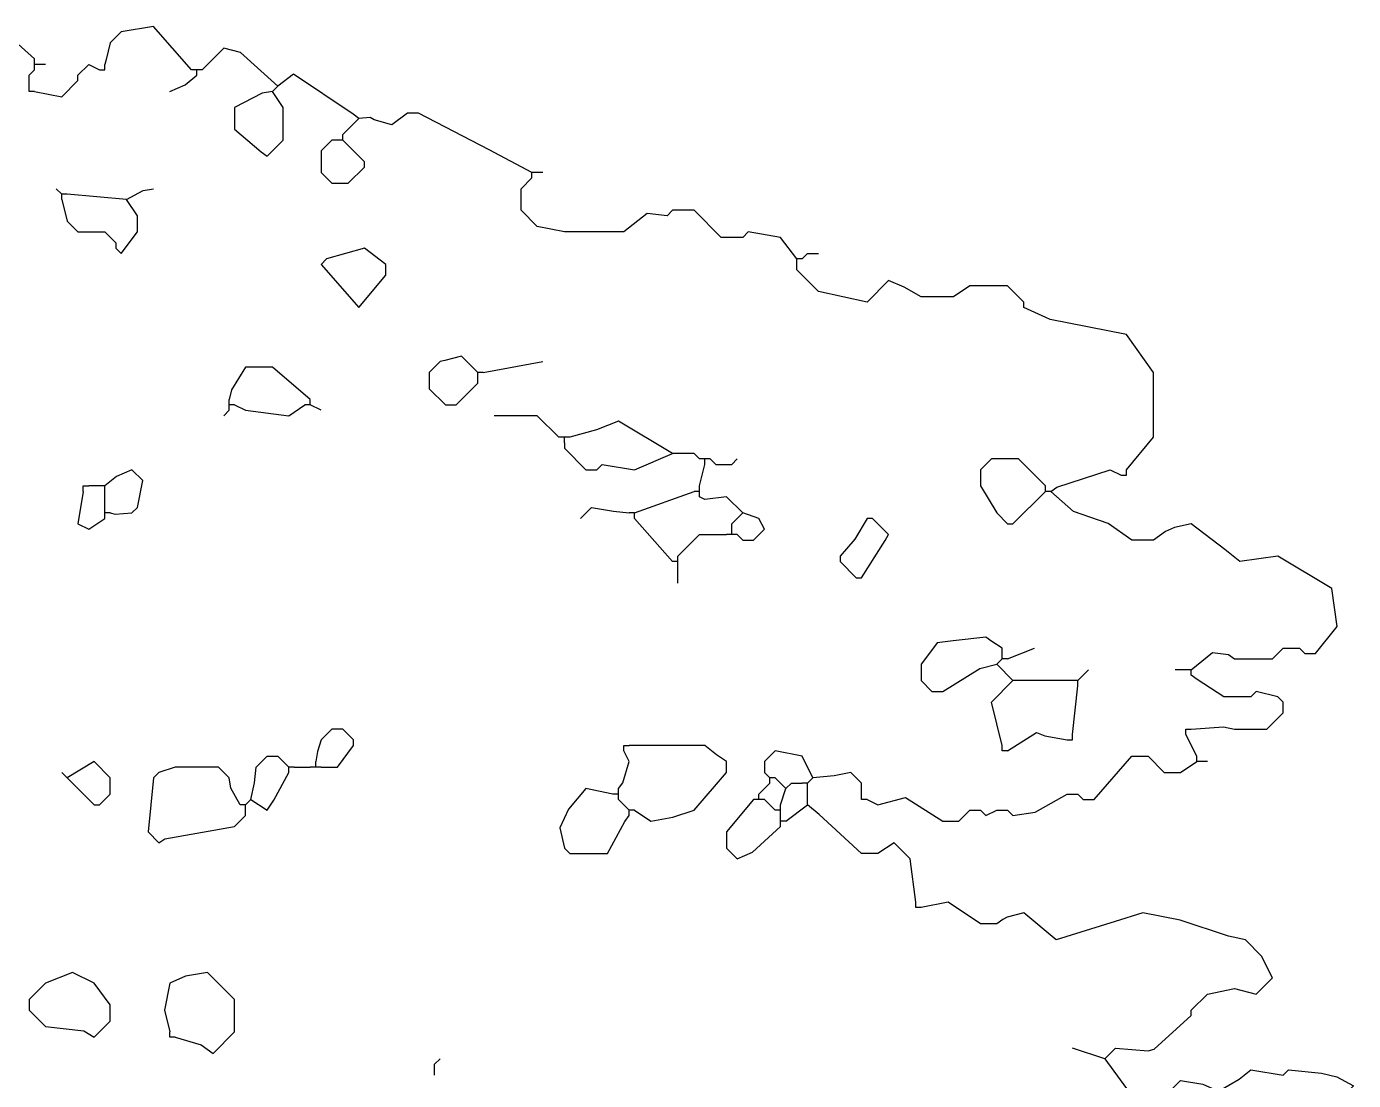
# Model space of a CAD drawing. Header units: metres. Extents: x -375439 to -92892, y 227570 to 490033.
# Drawn here: x -199633 to -197669, y 240075 to 241635 of the extents above; entities that cross this region are included whole.
import ezdxf

# ---------------------------------------------------------------- set-up
doc = ezdxf.new("R2010")
doc.units = ezdxf.units.M
doc.header["$MEASUREMENT"] = 0

msp = doc.modelspace()

# ---------------------------------------------------------------- linework, layer by layer
at = {"linetype": 'Continuous'}
for points in [[(-199388.5, 241570.5), (-199444.5, 241634.5), (-199492.5, 241626.5), (-199508.5, 241610.5), (-199514.9, 241585.7), (-199516.5, 241578.5)], [(-199654.1, 241616.6), (-199620.5, 241586.5)], [(-199260.5, 241546.5), (-199315.7, 241596.1), (-199340.5, 241602.5), (-199372.5, 241570.5)], [(-199620.5, 241578.5), (-199620.5, 241586.5)], [(-199620.5, 241538.5), (-199580.5, 241530.5), (-199556.5, 241554.5), (-199556.5, 241562.5), (-199540.5, 241578.5), (-199524.5, 241570.5)], [(-199620.5, 241570.5), (-199620.5, 241578.5)], [(-199612.5, 241578.5), (-199620.5, 241578.5)], [(-199604.5, 241578.5), (-199612.5, 241578.5)], [(-199524.5, 241570.5), (-199516.5, 241570.5), (-199516.5, 241578.5)], [(-199628.5, 241546.5), (-199628.5, 241562.5), (-199620.5, 241570.5)], [(-199420.5, 241538.5), (-199397.8, 241548.4), (-199380.5, 241562.5)], [(-199380.5, 241570.5), (-199388.5, 241570.5)], [(-199380.5, 241562.5), (-199380.5, 241570.5)], [(-199372.5, 241570.5), (-199380.5, 241570.5)], [(-199140.5, 241498.5), (-199149.3, 241504.9), (-199237.3, 241564.1), (-199260.5, 241546.5)], [(-199620.5, 241538.5), (-199628.5, 241538.5), (-199628.5, 241546.5)], [(-199268.5, 241538.5), (-199283.7, 241536.1), (-199324.5, 241514.5), (-199324.5, 241482.5), (-199285.3, 241448.9), (-199276.5, 241442.5), (-199252.5, 241466.5), (-199252.5, 241514.5), (-199268.5, 241538.5)], [(-199268.5, 241538.5), (-199260.5, 241546.5)], [(-199164.5, 241474.5), (-199140.5, 241498.5)], [(-198884.5, 241418.5), (-198947.7, 241452.1), (-199052.5, 241506.5), (-199068.5, 241506.5), (-199091.7, 241488.9), (-199117.8, 241496.7), (-199123.7, 241500.1), (-199140.5, 241498.5)], [(-199164.5, 241466.5), (-199164.5, 241474.5)], [(-199172.5, 241466.5), (-199180.5, 241466.5), (-199196.5, 241450.5), (-199196.5, 241418.5), (-199180.5, 241402.5), (-199156.5, 241402.5), (-199132.5, 241426.5), (-199132.5, 241434.5), (-199164.5, 241466.5)], [(-199164.5, 241466.5), (-199172.5, 241466.5)], [(-198884.5, 241410.5), (-198884.5, 241418.5)], [(-198876.5, 241418.5), (-198884.5, 241418.5)], [(-198868.5, 241418.5), (-198876.5, 241418.5)], [(-198492.5, 241290.5), (-198516.5, 241322.5), (-198564.5, 241330.5), (-198572.5, 241322.5), (-198604.5, 241322.5), (-198644.5, 241362.5), (-198676.5, 241362.5), (-198684.5, 241354.5), (-198713.7, 241357.8), (-198748.5, 241330.5), (-198836.5, 241330.5), (-198876.5, 241338.5), (-198900.5, 241362.5), (-198900.5, 241394.5), (-198884.5, 241410.5)], [(-199580.5, 241386.5), (-199588.5, 241394.5)], [(-199580.5, 241378.5), (-199580.5, 241386.5)], [(-199572.5, 241386.5), (-199580.5, 241386.5)], [(-199580.5, 241378.5), (-199572.5, 241346.5), (-199556.5, 241330.5), (-199516.5, 241330.5), (-199500.5, 241314.5), (-199500.5, 241306.5), (-199492.5, 241298.5), (-199468.5, 241330.5), (-199468.5, 241354.5), (-199484.5, 241378.5)], [(-199484.5, 241378.5), (-199572.5, 241386.5)], [(-199484.5, 241378.5), (-199459.7, 241392.1), (-199444.5, 241394.5)], [(-199140.5, 241218.5), (-199100.5, 241266.5), (-199100.5, 241282.5), (-199132.5, 241306.5), (-199188.5, 241290.5), (-199196.5, 241282.5), (-199140.5, 241218.5)], [(-198484.5, 241290.5), (-198476.5, 241298.5), (-198460.5, 241298.5)], [(-198492.5, 241282.5), (-198492.5, 241290.5)], [(-198484.5, 241290.5), (-198492.5, 241290.5)], [(-198004.5, 240978.5), (-197964.5, 241026.5), (-197964.5, 241122.5), (-198004.5, 241178.5), (-198117.3, 241200.9), (-198123.7, 241204.1), (-198156.5, 241218.5), (-198156.5, 241226.5), (-198180.5, 241250.5), (-198236.5, 241250.5), (-198260.5, 241234.5), (-198308.5, 241234.5), (-198333.3, 241248.9), (-198356.5, 241258.5), (-198388.5, 241226.5), (-198460.5, 241242.5), (-198492.5, 241274.5), (-198492.5, 241282.5)], [(-198964.5, 241122.5), (-198988.5, 241146.5), (-199013.3, 241140.1), (-199020.5, 241138.5), (-199036.5, 241122.5), (-199036.5, 241098.5), (-199012.5, 241074.5), (-198996.5, 241074.5), (-198964.5, 241106.5), (-198964.5, 241114.5)], [(-199212.5, 241082.5), (-199268.5, 241130.5), (-199308.5, 241130.5), (-199329.3, 241096.9), (-199332.5, 241082.5)], [(-198964.5, 241114.5), (-198964.5, 241122.5)], [(-198956.5, 241122.5), (-198964.5, 241122.5)], [(-198956.5, 241122.5), (-198868.5, 241138.5)], [(-199332.5, 241074.5), (-199332.5, 241082.5)], [(-199212.5, 241074.5), (-199212.5, 241082.5)], [(-199340.5, 241058.5), (-199332.5, 241066.5)], [(-199332.5, 241066.5), (-199332.5, 241074.5)], [(-199324.5, 241074.5), (-199332.5, 241074.5)], [(-199324.5, 241074.5), (-199308.5, 241066.5), (-199244.5, 241058.5), (-199220.5, 241074.5)], [(-199212.5, 241074.5), (-199220.5, 241074.5)], [(-199196.5, 241066.5), (-199212.5, 241074.5)], [(-198844.5, 241026.5), (-198876.5, 241058.5), (-198940.5, 241058.5)], [(-198676.5, 241002.5), (-198756.5, 241050.5), (-198789.1, 241037.6), (-198828.5, 241026.5)], [(-198836.5, 241026.5), (-198844.5, 241026.5)], [(-198836.5, 241018.5), (-198836.5, 241026.5)], [(-198828.5, 241026.5), (-198836.5, 241026.5)], [(-198836.5, 241018.5), (-198836.5, 241010.5), (-198804.5, 240978.5), (-198788.5, 240978.5), (-198780.5, 240986.5), (-198732.5, 240978.5), (-198676.5, 241002.5)], [(-198636.5, 240994.5), (-198644.5, 241002.5), (-198676.5, 241002.5)], [(-198628.5, 240994.5), (-198636.5, 240994.5)], [(-198636.5, 240954.5), (-198628.5, 240986.5)], [(-198628.5, 240986.5), (-198628.5, 240994.5)], [(-198620.5, 240994.5), (-198628.5, 240994.5)], [(-198620.5, 240994.5), (-198612.5, 240986.5), (-198588.5, 240986.5), (-198580.5, 240994.5)], [(-198124.5, 240954.5), (-198164.5, 240994.5), (-198204.5, 240994.5), (-198220.5, 240978.5), (-198220.5, 240954.5), (-198196.5, 240914.5), (-198180.5, 240898.5), (-198172.5, 240898.5), (-198124.5, 240946.5)], [(-199508.5, 240914.5), (-199501.3, 240912.9), (-199476.5, 240914.5), (-199468.5, 240922.5), (-199460.5, 240962.5), (-199476.5, 240978.5), (-199499.3, 240968.7), (-199516.5, 240954.5)], [(-198116.5, 240946.5), (-198107.7, 240952.9), (-198028.5, 240978.5), (-198012.5, 240970.5)], [(-198012.5, 240970.5), (-198004.5, 240970.5), (-198004.5, 240978.5)], [(-199548.5, 240946.5), (-199556.5, 240898.5), (-199540.5, 240890.5), (-199516.5, 240906.5)], [(-199548.5, 240946.5), (-199548.5, 240954.5), (-199540.5, 240954.5)], [(-199524.5, 240954.5), (-199540.5, 240954.5)], [(-199516.5, 240954.5), (-199524.5, 240954.5)], [(-199516.5, 240946.5), (-199516.5, 240954.5)], [(-199516.5, 240922.5), (-199516.5, 240946.5)], [(-198732.5, 240914.5), (-198644.5, 240946.5)], [(-198636.5, 240946.5), (-198644.5, 240946.5)], [(-198636.5, 240946.5), (-198636.5, 240954.5)], [(-198636.5, 240938.5), (-198636.5, 240946.5)], [(-198124.5, 240946.5), (-198124.5, 240954.5)], [(-198116.5, 240946.5), (-198124.5, 240946.5)], [(-197908.5, 240682.5), (-197877.3, 240708.1), (-197853.3, 240704.9), (-197844.5, 240698.5), (-197788.5, 240698.5), (-197772.5, 240714.5), (-197748.5, 240714.5), (-197740.5, 240706.5), (-197724.5, 240706.5), (-197692.5, 240746.5), (-197700.5, 240802.5), (-197780.5, 240850.5), (-197836.5, 240842.5), (-197859, 240860.5), (-197908.5, 240898.5), (-197933.3, 240892.9), (-197946.9, 240887.3), (-197964.5, 240874.5), (-197996.5, 240874.5), (-198031.8, 240899.1), (-198083, 240916.5), (-198116.5, 240946.5)], [(-198572.5, 240914.5), (-198596.5, 240938.5), (-198628.5, 240934.5), (-198636.5, 240938.5)], [(-199516.5, 240914.5), (-199516.5, 240922.5)], [(-199516.5, 240906.5), (-199516.5, 240914.5)], [(-199508.5, 240914.5), (-199516.5, 240914.5)], [(-198812.5, 240906.5), (-198796.5, 240922.5), (-198763.8, 240917.4), (-198740.5, 240914.5)], [(-198732.5, 240914.5), (-198740.5, 240914.5)], [(-198732.5, 240906.5), (-198732.5, 240914.5)], [(-198676.5, 240842.5), (-198732.5, 240906.5)], [(-198588.5, 240890.5), (-198588.5, 240898.5), (-198572.5, 240914.5)], [(-198580.5, 240882.5), (-198572.5, 240874.5), (-198556.5, 240874.5), (-198540.5, 240890.5), (-198548.5, 240906.5), (-198572.5, 240914.5)], [(-198396.5, 240818.5), (-198361.7, 240873.8), (-198356.5, 240882.5), (-198380.5, 240906.5), (-198388.5, 240906.5), (-198406.4, 240876), (-198428.5, 240850.5), (-198428.5, 240842.5), (-198404.5, 240818.5), (-198396.5, 240818.5)], [(-198588.5, 240882.5), (-198588.5, 240890.5)], [(-198668.5, 240850.5), (-198636.5, 240882.5), (-198596.5, 240882.5)], [(-198588.5, 240882.5), (-198596.5, 240882.5)], [(-198580.5, 240882.5), (-198588.5, 240882.5)], [(-198668.5, 240842.5), (-198668.5, 240850.5)], [(-198668.5, 240842.5), (-198676.5, 240842.5)], [(-198668.5, 240834.5), (-198668.5, 240842.5)], [(-198668.5, 240810.5), (-198668.5, 240834.5)], [(-198188.5, 240706.5), (-198188.5, 240714.5), (-198203.7, 240724.1), (-198212.5, 240730.5), (-198261.2, 240725.4), (-198284.5, 240722.5), (-198302.1, 240699.3), (-198308.5, 240690.5), (-198308.5, 240666.5), (-198292.5, 240650.5), (-198276.5, 240650.5), (-198221.3, 240684.1), (-198196.5, 240690.5)], [(-198180.5, 240698.5), (-198140.5, 240714.5)], [(-198196.5, 240690.5), (-198188.5, 240698.5)], [(-198172.5, 240666.5), (-198196.5, 240690.5)], [(-198188.5, 240698.5), (-198188.5, 240706.5)], [(-198180.5, 240698.5), (-198188.5, 240698.5)], [(-198076.5, 240666.5), (-198060.5, 240682.5)], [(-197916.5, 240682.5), (-197932.5, 240682.5)], [(-197908.5, 240682.5), (-197916.5, 240682.5)], [(-197908.5, 240674.5), (-197908.5, 240682.5)], [(-197908.5, 240594.5), (-197861, 240597.9), (-197844.5, 240594.5), (-197796.5, 240594.5), (-197772.5, 240618.5), (-197772.5, 240634.5), (-197780.5, 240642.5), (-197812.5, 240650.5), (-197820.5, 240642.5), (-197860.5, 240642.5), (-197899.7, 240668.1), (-197908.5, 240674.5)], [(-198188.5, 240570.5), (-198204.5, 240634.5), (-198172.5, 240666.5)], [(-198084.5, 240666.5), (-198172.5, 240666.5)], [(-198076.5, 240666.5), (-198084.5, 240666.5)], [(-198084.5, 240586.5), (-198076.5, 240658.5)], [(-198076.5, 240658.5), (-198076.5, 240666.5)], [(-199196.5, 240538.5), (-199172.5, 240538.5), (-199148.5, 240570.5), (-199148.5, 240578.5), (-199164.5, 240594.5), (-199180.5, 240594.5), (-199196.5, 240578.5), (-199202.1, 240561.7), (-199204.5, 240546.5)], [(-197916.5, 240586.5), (-197916.5, 240594.5), (-197908.5, 240594.5)], [(-198748.5, 240562.5), (-198748.5, 240570.5), (-198740.5, 240570.5)], [(-198732.5, 240474.5), (-198708.5, 240458.5), (-198675.7, 240464.1), (-198644.5, 240474.5), (-198596.5, 240530.5), (-198596.5, 240546.5), (-198611.3, 240556.4), (-198628.5, 240570.5), (-198740.5, 240570.5)], [(-198180.5, 240562.5), (-198188.5, 240562.5), (-198188.5, 240570.5)], [(-198180.5, 240562.5), (-198137.7, 240589.8), (-198125.3, 240584.9), (-198092.5, 240578.5)], [(-198092.5, 240578.5), (-198084.5, 240578.5), (-198084.5, 240586.5)], [(-197900.5, 240554.5), (-197916.5, 240586.5)], [(-199300.5, 240490.5), (-199295.3, 240515.3), (-199292.5, 240538.5), (-199276.5, 240554.5), (-199260.5, 240554.5), (-199244.5, 240538.5)], [(-198756.5, 240506.5), (-198750.1, 240515.3), (-198740.5, 240546.5), (-198748.5, 240562.5)], [(-198468.5, 240522.5), (-198484.5, 240554.5), (-198524.5, 240562.5), (-198540.5, 240546.5), (-198540.5, 240530.5), (-198532.5, 240522.5)], [(-198388.5, 240490.5), (-198372.5, 240482.5), (-198331.8, 240493.4), (-198276.5, 240458.5), (-198252.5, 240458.5), (-198236.5, 240474.5), (-198220.5, 240474.5), (-198212.5, 240466.5), (-198196.5, 240474.5), (-198180.5, 240474.5), (-198172.5, 240466.5), (-198139.8, 240471.7), (-198092.5, 240498.5), (-198076.5, 240498.5), (-198068.5, 240490.5), (-198052.5, 240490.5), (-197996.5, 240554.5), (-197972.5, 240554.5), (-197948.5, 240530.5), (-197924.5, 240530.5), (-197900.5, 240546.5)], [(-197900.5, 240546.5), (-197900.5, 240554.5)], [(-199572.5, 240522.5), (-199532.5, 240482.5), (-199524.5, 240482.5), (-199508.5, 240498.5), (-199508.5, 240522.5), (-199532.5, 240546.5), (-199572.5, 240522.5)], [(-199316.5, 240482.5), (-199330.1, 240507.3), (-199332.5, 240522.5), (-199348.5, 240538.5), (-199412.5, 240538.5), (-199436.5, 240530.5), (-199444.5, 240522.5), (-199452.5, 240442.5), (-199436.5, 240426.5), (-199427.7, 240432.1), (-199324.5, 240450.5), (-199308.5, 240466.5), (-199308.5, 240474.5)], [(-199244.5, 240530.5), (-199244.5, 240538.5)], [(-199236.5, 240538.5), (-199244.5, 240538.5)], [(-199236.5, 240538.5), (-199212.5, 240538.5)], [(-199204.5, 240538.5), (-199212.5, 240538.5)], [(-199204.5, 240538.5), (-199204.5, 240546.5)], [(-199196.5, 240538.5), (-199204.5, 240538.5)], [(-197892.5, 240546.5), (-197900.5, 240546.5)], [(-197884.5, 240546.5), (-197892.5, 240546.5)], [(-199572.5, 240522.5), (-199580.5, 240530.5)], [(-199300.5, 240490.5), (-199276.5, 240474.5), (-199266.7, 240489.3), (-199244.5, 240530.5)], [(-198548.5, 240498.5), (-198532.5, 240514.5)], [(-198532.5, 240514.5), (-198532.5, 240522.5)], [(-198524.5, 240522.5), (-198532.5, 240522.5)], [(-198508.5, 240506.5), (-198524.5, 240522.5)], [(-198508.5, 240506.5), (-198500.5, 240514.5), (-198484.5, 240514.5)], [(-198476.5, 240514.5), (-198484.5, 240514.5)], [(-198476.5, 240514.5), (-198468.5, 240522.5)], [(-198476.5, 240506.5), (-198476.5, 240514.5)], [(-198396.5, 240498.5), (-198396.5, 240514.5), (-198412.5, 240530.5), (-198437.1, 240525.6), (-198468.5, 240522.5)], [(-198764.5, 240498.5), (-198804.5, 240506.5), (-198830.4, 240476), (-198843.3, 240448.7), (-198836.5, 240418.5), (-198828.5, 240410.5), (-198772.5, 240410.5), (-198746.9, 240457.7), (-198740.5, 240466.5)], [(-198756.5, 240498.5), (-198764.5, 240498.5)], [(-198756.5, 240498.5), (-198756.5, 240506.5)], [(-198756.5, 240490.5), (-198756.5, 240498.5)], [(-198548.5, 240490.5), (-198548.5, 240498.5)], [(-198516.5, 240482.5), (-198508.5, 240506.5)], [(-198476.5, 240482.5), (-198476.5, 240506.5)], [(-198388.5, 240490.5), (-198396.5, 240490.5), (-198396.5, 240498.5)], [(-199308.5, 240482.5), (-199316.5, 240482.5)], [(-199308.5, 240482.5), (-199300.5, 240490.5)], [(-199308.5, 240474.5), (-199308.5, 240482.5)], [(-198740.5, 240474.5), (-198756.5, 240490.5)], [(-198740.5, 240466.5), (-198740.5, 240474.5)], [(-198732.5, 240474.5), (-198740.5, 240474.5)], [(-198556.5, 240490.5), (-198596.5, 240442.5), (-198596.5, 240418.5), (-198580.5, 240402.5), (-198558.2, 240412.5), (-198516.5, 240450.5)], [(-198548.5, 240490.5), (-198556.5, 240490.5)], [(-198540.5, 240490.5), (-198548.5, 240490.5)], [(-198524.5, 240474.5), (-198540.5, 240490.5)], [(-198516.5, 240474.5), (-198524.5, 240474.5)], [(-198516.5, 240474.5), (-198516.5, 240482.5)], [(-198516.5, 240466.5), (-198516.5, 240474.5)], [(-198508.5, 240458.5), (-198476.5, 240482.5)], [(-198316.5, 240338.5), (-198324.5, 240402.5), (-198348.5, 240426.5), (-198372.5, 240410.5), (-198396.5, 240410.5), (-198459.3, 240468.4), (-198476.5, 240482.5)], [(-198516.5, 240458.5), (-198516.5, 240466.5)], [(-198516.5, 240450.5), (-198516.5, 240458.5)], [(-198508.5, 240458.5), (-198516.5, 240458.5)], [(-198308.5, 240330.5), (-198316.5, 240330.5), (-198316.5, 240338.5)], [(-198036.5, 240106.5), (-198020.5, 240122.5), (-197972.5, 240118.5), (-197963.7, 240120.9), (-197908.5, 240170.5), (-197908.5, 240178.5), (-197884.5, 240202.5), (-197844.5, 240210.5), (-197812.5, 240202.5), (-197788.5, 240226.5), (-197804.5, 240258.5), (-197828.5, 240282.5), (-197853.3, 240288.1), (-197925.2, 240311.7), (-197980.5, 240322.5), (-198021.1, 240309.8), (-198108.5, 240282.5), (-198156.5, 240322.5), (-198181.3, 240316.1), (-198187.7, 240312.9), (-198196.5, 240306.5), (-198220.5, 240306.5), (-198268.5, 240338.5), (-198308.5, 240330.5)], [(-199532.5, 240138.5), (-199508.5, 240162.5), (-199508.5, 240186.5), (-199532.5, 240218.5), (-199564.5, 240234.5), (-199604.5, 240218.5), (-199628.5, 240194.5), (-199628.5, 240178.5), (-199604.5, 240154.5), (-199547.7, 240148.1), (-199532.5, 240138.5)], [(-199412.5, 240138.5), (-199374.1, 240127.3), (-199356.5, 240114.5), (-199324.5, 240146.5), (-199324.5, 240194.5), (-199364.5, 240234.5), (-199397.3, 240228.9), (-199420.5, 240218.5), (-199428.5, 240178.5), (-199420.5, 240146.5)], [(-199412.5, 240138.5), (-199420.5, 240138.5), (-199420.5, 240146.5)], [(-198036.5, 240106.5), (-198084.5, 240122.5)], [(-199028.5, 240082.5), (-199028.5, 240098.5), (-199020.5, 240106.5)], [(-198036.5, 240106.5), (-197972.5, 240018.5), (-197940.5, 240050.5), (-197940.5, 240058.5), (-197924.5, 240074.5), (-197891.7, 240068.9), (-197868.5, 240058.5), (-197837.8, 240076.4), (-197820.5, 240090.5), (-197772.5, 240082.5), (-197764.5, 240090.5), (-197715.8, 240085.4), (-197693.2, 240079.7), (-197668.5, 240066.5), (-197684.5, 240050.5)]]:
    msp.add_lwpolyline(points, dxfattribs=at)

doc.saveas('drawing.dxf')
